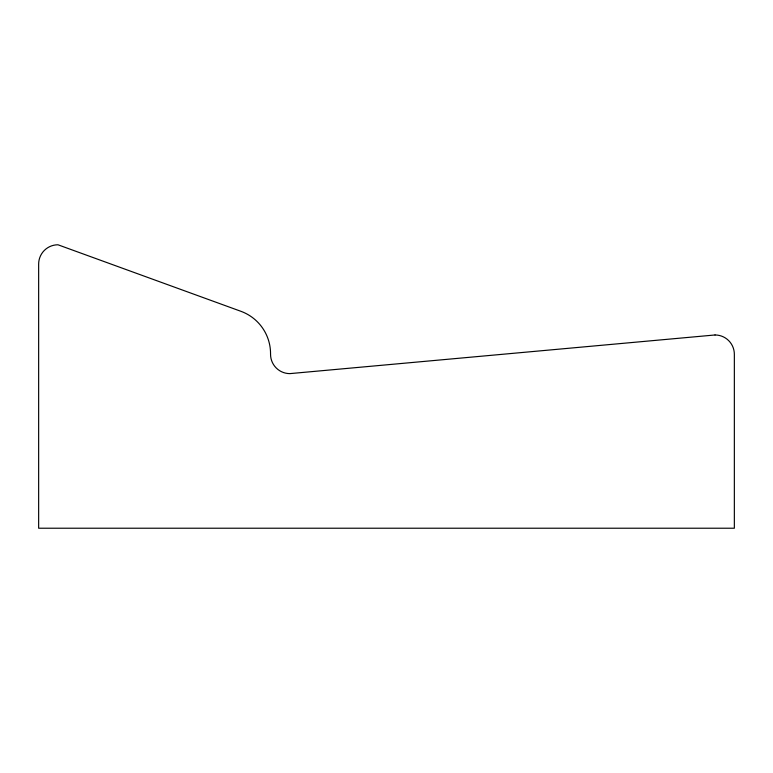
<?xml version="1.0" encoding="UTF-8"?>
<svg xmlns="http://www.w3.org/2000/svg" width="773" height="773" viewBox="0 0 773 773"><rect width="100%" height="100%" fill="white"/><g stroke="black" fill="none" stroke-linecap="round" stroke-linejoin="round"><path stroke-width="1.16" d="M715.025 334.97L289.875 373.62A19.325 19.325 0 0 1 270.55 354.295L270.55 353.667A45.095 45.095 0 0 0 240.867 311.287L57.975 244.78A19.325 19.325 0 0 0 38.65 264.105L38.65 528.22L734.35 528.22L734.35 354.295A19.325 19.325 0 0 0 715.025 334.97"/></g></svg>
